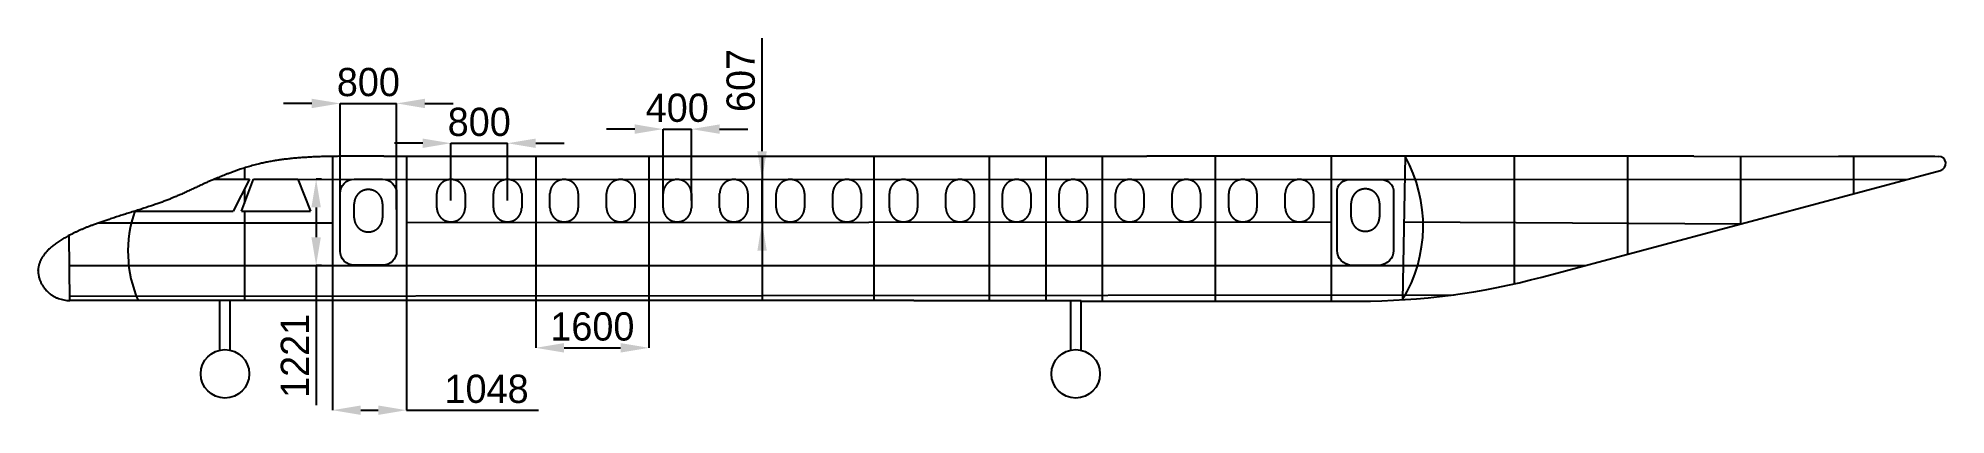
# Model space of a CAD drawing. Header units: millimetres. Extents: x 22081 to 49063, y -25273 to -19936.
import ezdxf

# ---------------------------------------------------------------- set-up
doc = ezdxf.new("R2010")
doc.units = ezdxf.units.MM
doc.header["$PDSIZE"] = -1
doc.linetypes.add('CENTER', pattern=[10.16, 6.35, -1.27, 1.27, -1.27])
doc.dimstyles.new('ISO-25', dxfattribs={"dimtxt": 400, "dimasz": 400, "dimexe": 1, "dimexo": 0.5, "dimgap": 100, "dimtad": 1, "dimdec": 0, "dimtxsty": 'Standard', "dimcen": 2.5, "dimadec": 0, "dimazin": 0, "dimtfac": 1, "dimtdec": 0, "dimtmove": 0, "dimatfit": 3, "dimfxl": 1, "dimarcsym": 0})

# ---------------------------------------------------------------- blocks, each defined once
blk = doc.blocks.new('*U44')
at = {"linetype": 'ByBlock', "ltscale": 50}
blk.add_lwpolyline([(0, 300), (0, 300, -0.414214), (200, 100), (200, -100, -0.414214), (0, -300), (0, -300, -0.414214), (-200, -100), (-200, 100, -0.414214)], format="xyb", close=True, dxfattribs=at)
blk = doc.blocks.new('*U45')
at = {"color": 0, "linetype": 'ByBlock', "lineweight": -2, "transparency": 16777216}
for p in [(0, 0), (800, 0), (1600, 0), (2400, 0), (3200, 0), (4000, 0), (4800, 0), (5600, 0), (6400, 0), (7200, 0), (8000, 0), (8800, 0), (9600, 0), (10400, 0), (11200, 0), (12000, 0)]:
    blk.add_blockref('*U44', p, dxfattribs=at)
blk = doc.blocks.new('*U48')
at = {"linetype": 'ByBlock', "ltscale": 50}
blk.add_lwpolyline([(0, 300), (0, 300, -0.414214), (200, 100), (200, -100, -0.414214), (0, -300), (0, -300, -0.414214), (-200, -100), (-200, 100, -0.414214)], format="xyb", close=True, dxfattribs=at)
blk = doc.blocks.new('*U49')
at = {"color": 0, "linetype": 'ByBlock', "lineweight": -2, "transparency": 16777216}
blk.add_blockref('*U48', (0, 0), dxfattribs=at)
blk = doc.blocks.new('*U52')
at = {"linetype": 'ByBlock', "ltscale": 50}
blk.add_lwpolyline([(0, 300), (0, 300, -0.414214), (200, 100), (200, -100, -0.414214), (0, -300), (0, -300, -0.414214), (-200, -100), (-200, 100, -0.414214)], format="xyb", close=True, dxfattribs=at)
blk = doc.blocks.new('*U53')
at = {"color": 0, "linetype": 'ByBlock', "lineweight": -2, "transparency": 16777216}
blk.add_blockref('*U52', (0, 0), dxfattribs=at)
blk = doc.blocks.new('*D63')
at = {"color": 0, "linetype": 'ByBlock', "lineweight": -2, "ltscale": 50, "transparency": 16777216}
for p, q in [((27520, -21425), (27120, -21425)), ((27920, -22238), (27920, -21424)), ((27920, -21425), (28720, -21425)), ((28720, -22238), (28720, -21424)), ((29120, -21425), (29520, -21425))]:
    blk.add_line(p, q, dxfattribs=at)
at = {"color": 0, "linetype": 'ByBlock', "ltscale": 50, "transparency": 16777216}
for points in [[(27520, -21359), (27520, -21492), (27920, -21425)], [(29120, -21359), (29120, -21492), (28720, -21425)]]:
    blk.add_solid(points, dxfattribs=at)
at = {"layer": 'Defpoints', "color": 0, "linetype": 'ByBlock', "ltscale": 50, "transparency": 16777216}
for p in [(28720, -21425), (27920, -22239), (28720, -22239)]:
    blk.add_point(p, dxfattribs=at)
at = {"color": 0, "linetype": 'ByBlock', "ltscale": 50, "transparency": 16777216, "insert": (28320, -21125), "char_height": 400, "attachment_point": 5}
blk.add_mtext('800', dxfattribs=at)
blk = doc.blocks.new('*D64')
at = {"color": 0, "linetype": 'ByBlock', "lineweight": -2, "ltscale": 50, "transparency": 16777216}
for p, q in [((29120, -23653), (29120, -24324)), ((30720, -23653), (30720, -24324)), ((29520, -24323), (30320, -24323))]:
    blk.add_line(p, q, dxfattribs=at)
at = {"color": 0, "linetype": 'ByBlock', "ltscale": 50, "transparency": 16777216}
for points in [[(29520, -24256), (29520, -24390), (29120, -24323)], [(30320, -24256), (30320, -24390), (30720, -24323)]]:
    blk.add_solid(points, dxfattribs=at)
at = {"layer": 'Defpoints', "color": 0, "linetype": 'ByBlock', "ltscale": 50, "transparency": 16777216}
for p in [(29120, -23653), (30720, -23653), (30720, -24323)]:
    blk.add_point(p, dxfattribs=at)
at = {"color": 0, "linetype": 'ByBlock', "ltscale": 50, "transparency": 16777216, "insert": (29920, -24023), "char_height": 400, "attachment_point": 5}
blk.add_mtext('1600', dxfattribs=at)
blk = doc.blocks.new('*D65')
at = {"color": 0, "linetype": 'ByBlock', "lineweight": -2, "ltscale": 50, "transparency": 16777216}
for p, q in [((32320, -21539), (32320, -19936)), ((32320, -21939), (32319, -21939)), ((32320, -22546), (32320, -21939)), ((32320, -22546), (32319, -22546)), ((32320, -22946), (32320, -23346))]:
    blk.add_line(p, q, dxfattribs=at)
at = {"color": 0, "linetype": 'ByBlock', "ltscale": 50, "transparency": 16777216}
for points in [[(32254, -21539), (32387, -21539), (32320, -21939)], [(32254, -22946), (32387, -22946), (32320, -22546)]]:
    blk.add_solid(points, dxfattribs=at)
at = {"layer": 'Defpoints', "color": 0, "linetype": 'ByBlock', "ltscale": 50, "transparency": 16777216}
for p in [(32320, -21939), (32320, -22546), (32321, -22546)]:
    blk.add_point(p, dxfattribs=at)
at = {"color": 0, "linetype": 'ByBlock', "ltscale": 50, "transparency": 16777216, "insert": (32020, -20536), "char_height": 400, "attachment_point": 5, "rotation": 90}
blk.add_mtext('607', dxfattribs=at)
blk = doc.blocks.new('*D66')
at = {"color": 0, "linetype": 'ByBlock', "lineweight": -2, "ltscale": 50, "transparency": 16777216}
for p, q in [((26244, -23653), (26244, -25207)), ((27291, -23653), (27291, -25207)), ((26644, -25206), (26891, -25206)), ((27291, -25206), (29158, -25206))]:
    blk.add_line(p, q, dxfattribs=at)
at = {"color": 0, "linetype": 'ByBlock', "ltscale": 50, "transparency": 16777216}
for points in [[(26644, -25140), (26644, -25273), (26244, -25206)], [(26891, -25140), (26891, -25273), (27291, -25206)]]:
    blk.add_solid(points, dxfattribs=at)
at = {"layer": 'Defpoints', "color": 0, "linetype": 'ByBlock', "ltscale": 50, "transparency": 16777216}
for p in [(26244, -23653), (27291, -23653), (27291, -25206)]:
    blk.add_point(p, dxfattribs=at)
at = {"color": 0, "linetype": 'ByBlock', "ltscale": 50, "transparency": 16777216, "insert": (28424, -24906), "char_height": 400, "attachment_point": 5}
blk.add_mtext('1048', dxfattribs=at)
blk = doc.blocks.new('*D67')
at = {"color": 0, "linetype": 'ByBlock', "lineweight": -2, "ltscale": 50, "transparency": 16777216}
for p, q in [((25952, -20861), (25552, -20861)), ((26352, -22363), (26352, -20860)), ((26352, -20861), (27152, -20861)), ((27152, -22364), (27152, -20860)), ((27552, -20861), (27952, -20861))]:
    blk.add_line(p, q, dxfattribs=at)
at = {"color": 0, "linetype": 'ByBlock', "ltscale": 50, "transparency": 16777216}
for points in [[(25952, -20795), (25952, -20928), (26352, -20861)], [(27552, -20795), (27552, -20928), (27152, -20861)]]:
    blk.add_solid(points, dxfattribs=at)
at = {"layer": 'Defpoints', "color": 0, "linetype": 'ByBlock', "ltscale": 50, "transparency": 16777216}
for p in [(27152, -20861), (26352, -22364), (27152, -22364)]:
    blk.add_point(p, dxfattribs=at)
at = {"color": 0, "linetype": 'ByBlock', "ltscale": 50, "transparency": 16777216, "insert": (26752, -20561), "char_height": 400, "attachment_point": 5}
blk.add_mtext('800', dxfattribs=at)
blk = doc.blocks.new('*D68')
at = {"color": 0, "linetype": 'ByBlock', "lineweight": -2, "ltscale": 50, "transparency": 16777216}
for p, q in [((26088, -21935), (26012, -21935)), ((26013, -22335), (26013, -22756)), ((26088, -23156), (26012, -23156)), ((26013, -23156), (26013, -25137))]:
    blk.add_line(p, q, dxfattribs=at)
at = {"color": 0, "linetype": 'ByBlock', "ltscale": 50, "transparency": 16777216}
for points in [[(25946, -22335), (26080, -22335), (26013, -21935)], [(25946, -22756), (26080, -22756), (26013, -23156)]]:
    blk.add_solid(points, dxfattribs=at)
at = {"layer": 'Defpoints', "color": 0, "linetype": 'ByBlock', "ltscale": 50, "transparency": 16777216}
for p in [(26088, -21935), (26013, -23156), (26088, -23156)]:
    blk.add_point(p, dxfattribs=at)
at = {"color": 0, "linetype": 'ByBlock', "ltscale": 50, "transparency": 16777216, "insert": (25713, -24437), "char_height": 400, "attachment_point": 5, "rotation": 90}
blk.add_mtext('1221', dxfattribs=at)
blk = doc.blocks.new('*D69')
at = {"color": 0, "linetype": 'ByBlock', "lineweight": -2, "ltscale": 50, "transparency": 16777216}
for p, q in [((30520, -21225), (30120, -21225)), ((30920, -22238), (30920, -21224)), ((30920, -21225), (31320, -21225)), ((31320, -22238), (31320, -21224)), ((31720, -21225), (32120, -21225))]:
    blk.add_line(p, q, dxfattribs=at)
at = {"color": 0, "linetype": 'ByBlock', "ltscale": 50, "transparency": 16777216}
for points in [[(30520, -21158), (30520, -21292), (30920, -21225)], [(31720, -21158), (31720, -21292), (31320, -21225)]]:
    blk.add_solid(points, dxfattribs=at)
at = {"layer": 'Defpoints', "color": 0, "linetype": 'ByBlock', "ltscale": 50, "transparency": 16777216}
for p in [(31320, -21225), (30920, -22239), (31320, -22239)]:
    blk.add_point(p, dxfattribs=at)
at = {"color": 0, "linetype": 'ByBlock', "ltscale": 50, "transparency": 16777216, "insert": (31120, -20925), "char_height": 400, "attachment_point": 5}
blk.add_mtext('400', dxfattribs=at)

msp = doc.modelspace()

# ---------------------------------------------------------------- linework, layer by layer
at = {"linetype": 'ByBlock', "ltscale": 50}
for p, q in [((24999.7, -21775.3), (24999.7, -21934.8)), ((26242.5, -21611.6), (26243.5, -23652.7)), ((27290.1, -21610.1), (27291.2, -23652.7)), ((29120.4, -21610.1), (29120.4, -23652.7)), ((30720.4, -21610.1), (30720.4, -23652.7)), ((32320.4, -21610.1), (32320.4, -23652.7)), ((33902.3, -21610.1), (33902.3, -23652.7)), ((34464.9, -21610.1), (37763.9, -21610.5)), ((35532.1, -21610.1), (35532.1, -23652.7)), ((36334, -21610.3), (36334, -23652.7)), ((37131, -21610.1), (37131, -23652.7)), ((38729.8, -21610.1), (38729.8, -23652.7)), ((40369.4, -21610.4), (40369.4, -23661.8)), ((41414, -21610.3), (41379.5, -23642.6)), ((42958.4, -21610.1), (42958.4, -23417.1)), ((44558.4, -21610.1), (44558.4, -22996.6)), ((46158.4, -21610.1), (46158.4, -22567.9)), ((47758.4, -21610.1), (47758.4, -22139.2)), ((24999.7, -22073.3), (24999.7, -22274.6)), ((25753.7, -21934.8), (48506.5, -21938.7)), ((24999.7, -22386.8), (24999.7, -23652.7)), ((22939.2, -22553), (26243, -22550.5)), ((27290.6, -22549.7), (40369.4, -22540)), ((41398.3, -22539.4), (46168.5, -22565.2)), ((22522.8, -23156.1), (43961, -23156.7)), ((22526.7, -23590.2), (42109.6, -23570.3))]:
    msp.add_line(p, q, dxfattribs=at)
for p, q in [((26968.9, -21610.1), (34464.9, -21610.1)), ((43347.9, -23321), (48989.2, -21809.4)), ((45500.9, -21610.1), (48963.4, -21612.8)), ((48909.2, -21612.5), (47546, -21612.5)), ((24571.6, -21934.8), (25071.1, -21934.8)), ((25071.1, -21934.8), (24838, -22386.8)), ((24957.3, -22386.8), (25128, -21934.8)), ((25128, -21934.8), (25753.7, -21934.8)), ((25753.7, -21934.8), (25933.9, -22386.8)), ((23448.5, -22386.8), (24838, -22386.8)), ((24957.3, -22386.8), (25933.9, -22386.8)), ((22527.3, -23652.7), (22518.5, -22731.8)), ((34464.9, -23652.7), (22527.3, -23652.7)), ((36831.6, -23661.8), (40759.6, -23661.8))]:
    msp.add_line(p, q)
at = {"color": 7, "linetype": 'Continuous', "lineweight": 25}
for p, q in [((45500.9, -21610.1), (37763.9, -21610.5)), ((24648.4, -23652.7), (24648.4, -24356.8)), ((24799.3, -24357), (24798.4, -23652.7)), ((36682.3, -23661.1), (36681.7, -24356.8)), ((36831.6, -24356.8), (36831.6, -23661.8))]:
    msp.add_line(p, q, dxfattribs=at)
at = {"ltscale": 50}
msp.add_line((34464.9, -23652.7), (36831.6, -23652.7), dxfattribs=at)
at = {"linetype": 'ByBlock', "ltscale": 50}
for points in [[(26551.9, -21934.8), (26951.9, -21934.8, -0.4142747), (27151.9, -22134.8), (27151.8, -22953.3, -0.4141524), (26951.8, -23153.3), (26551.8, -23153.3, -0.4142747), (26351.8, -22953.2), (26351.9, -22134.8, -0.4141524)], [(40652.8, -21937.4), (41052.8, -21937.4, -0.4577031), (41252.8, -22125.7), (41252.7, -22944.2, -0.3719393), (41052.7, -23156.6), (40652.7, -23156.6, -0.3720692), (40452.7, -22944.1), (40452.8, -22125.6, -0.4575847)]]:
    msp.add_lwpolyline(points, format="xyb", close=True, dxfattribs=at)
at = {"color": 7, "linetype": 'Continuous', "lineweight": 25}
for centre in [(24723.4, -24691.4), (36756.6, -24691.4)]:
    msp.add_circle(centre, 342.9, dxfattribs=at)
at = {"linetype": 'ByBlock', "ltscale": 50}
for centre, radius, start, end in [((39648.9, -22596.8), 2022.1, 328.85667, 29.19975), ((25085.1, -22959.2), 1733.9, 160.72148, 203.57435)]:
    msp.add_arc(centre, radius, start, end, dxfattribs=at)
for centre, radius, start, end in [((48963.3, -21712.8), 100, 285.00095, 89.95665), ((40759.6, -13661.8), 10000, 270, 285.00095), ((22527.3, -23202.7), 450, 248.92462, 270)]:
    msp.add_arc(centre, radius, start, end)
at = {"color": 7, "linetype": 'Continuous', "lineweight": 25}
msp.add_open_spline([(26968.9, -21610.1), (26773.7, -21610.1), (26703.9, -21610.1), (26652.5, -21610.1), (26597.8, -21610.1), (26543.1, -21610.1), (26488.5, -21610.1), (26434.2, -21610.1), (26382.1, -21610.2), (26332.5, -21610.5), (26285.6, -21611), (26239.9, -21611.6), (26195.2, -21612.4), (26151.7, -21613.4), (26109.2, -21614.6), (26067.8, -21615.9), (26027.4, -21617.4), (25988, -21619.1), (25949.5, -21620.9), (25912, -21622.9), (25873.3, -21625.1), (25833.5, -21627.7), (25792.7, -21630.6), (25753, -21633.7), (25714.2, -21637.1), (25676.3, -21640.7), (25639.3, -21644.4), (25603.2, -21648.4), (25568.2, -21652.6), (25534.3, -21656.9), (25501.5, -21661.4), (25469.7, -21666), (25438.7, -21670.9), (25406.7, -21676.1), (25373.6, -21681.9), (25339.6, -21688.3), (25306.5, -21694.8), (25274.3, -21701.6), (25242.8, -21708.6), (25208.3, -21716.6), (25170.7, -21725.9), (25130.4, -21736.6), (25091, -21747.6), (25052.5, -21758.9), (25014.7, -21770.5), (24977.6, -21782.4), (24936.3, -21796.1), (24890.8, -21811.8), (24841.3, -21829.3), (24792.4, -21847.2), (24747.6, -21864), (24707, -21879.7), (24670.6, -21894), (24635.4, -21908.2), (24601.2, -21922.3), (24570.4, -21935.3), (24542.6, -21947.1), (24517.8, -21957.9), (24493.6, -21968.5), (24469.6, -21979.2), (24445.5, -21990), (24420.8, -22001.2), (24395.3, -22012.9), (24369.1, -22025), (24342.2, -22037.5), (24314.6, -22050.4), (24286.1, -22063.7), (24256.8, -22077.5), (24227.8, -22091), (24199.1, -22104.4), (24170.7, -22117.5), (24141.3, -22130.9), (24113.2, -22143.7), (24086.3, -22155.6), (24060.7, -22166.9), (24034.3, -22178.3), (24008.4, -22189.3), (23983, -22200), (23958.2, -22210.1), (23932.5, -22220.5), (23905.9, -22231), (23878.2, -22241.7), (23850.1, -22252.3), (23821.5, -22262.8), (23792.4, -22273.3), (23762.2, -22284), (23731, -22294.8), (23698.8, -22305.8), (23665.5, -22316.9), (23631.3, -22328.2), (23596.1, -22339.7), (23560, -22351.3), (23523.2, -22363.1), (23485.9, -22374.9), (23448.1, -22386.9), (23409.9, -22398.9), (23360.4, -22414.5), (23299.6, -22433.7), (23227.7, -22456.5), (23155.7, -22479.7), (23089.1, -22501.6), (23028.1, -22522.1), (22972.8, -22541.1), (22918.3, -22560.4), (22868.2, -22578.7), (22822.7, -22595.9), (22781.5, -22612), (22741.3, -22628.3), (22702, -22644.8), (22664, -22661.4), (22627.2, -22678.1), (22591.5, -22694.9), (22556.9, -22711.9), (22523.8, -22728.9), (22492, -22745.9), (22461.4, -22763), (22431.6, -22780.5), (22402.3, -22798.4), (22373.7, -22816.9), (22346.4, -22835.6), (22320.4, -22854.4), (22295.7, -22873.4), (22271.9, -22892.8), (22249, -22912.8), (22228.7, -22931.9), (22210.7, -22950.1), (22194.9, -22967.2), (22179.9, -22984.6), (22166.8, -23001.1), (22155.2, -23016.9), (22144.9, -23032), (22134.9, -23047.9), (22125.8, -23063.9), (22117.5, -23080.2), (22109.9, -23096.5), (22103.1, -23113.5), (22097, -23131.2), (22092.3, -23147.6), (22088.8, -23162.3), (22086.4, -23174.6), (22084.6, -23186.3), (22083.4, -23195.7), (22082.7, -23202.9), (22082.3, -23208.2), (22082, -23213.3), (22081.7, -23218.8), (22081.5, -23225.1), (22081.4, -23232.2), (22081.5, -23239.4), (22081.7, -23246), (22082, -23251.8), (22082.4, -23258.7), (22083.1, -23267.3), (22084.3, -23277.5), (22085.8, -23288.3), (22087.8, -23299.6), (22090.2, -23311.7), (22093.8, -23326.8), (22098.8, -23344.3), (22105.5, -23363.9), (22113.1, -23383), (22121.5, -23401.5), (22130.7, -23419.4), (22140.7, -23436.8), (22151.4, -23453.5), (22162.6, -23469.5), (22174.3, -23484.6), (22186, -23498.5), (22197.5, -23511.1), (22208.2, -23521.9), (22218, -23531.2), (22226.8, -23539.2), (22235.1, -23546.3), (22242.8, -23552.6), (22250, -23558.2), (22256.9, -23563.3), (22265.9, -23569.9), (22277.6, -23577.8), (22292.4, -23587.1), (22308.1, -23596.1), (22324.7, -23604.8), (22342.3, -23613.1), (22356, -23618.9), (22363.9, -23621.9), (22365.4, -23622.6)], degree=3, knots=[0.4675361, 0.4675361, 0.4675361, 0.4675361, 0.49596366, 0.49946918, 0.50296947, 0.50646452, 0.50995434, 0.51343893, 0.5168787, 0.51995164, 0.52294963, 0.52587443, 0.52872779, 0.53151146, 0.53422717, 0.53687665, 0.53946161, 0.54198375, 0.54444476, 0.54684633, 0.54919012, 0.55188052, 0.55449567, 0.55703824, 0.5595109, 0.5619594, 0.5643409, 0.56665815, 0.56891385, 0.5711107, 0.5732136, 0.57526478, 0.57726674, 0.57922191, 0.58149184, 0.58370293, 0.58585917, 0.58796448, 0.59002272, 0.5920377, 0.59477059, 0.59743707, 0.60004667, 0.60260868, 0.60513212, 0.60762576, 0.61009812, 0.61347798, 0.61684451, 0.6201789, 0.62345694, 0.62602291, 0.62852585, 0.63095639, 0.63331651, 0.63561158, 0.63737267, 0.63909935, 0.6407941, 0.64245932, 0.64412722, 0.64586673, 0.64765789, 0.64950107, 0.65139732, 0.65334844, 0.65535704, 0.65742661, 0.65956168, 0.66149913, 0.66349619, 0.66555821, 0.6676914, 0.66942199, 0.67120473, 0.67304387, 0.67494408, 0.67660805, 0.67832303, 0.68009263, 0.68192073, 0.68381147, 0.68576928, 0.68768088, 0.68965974, 0.69170607, 0.69381902, 0.69599754, 0.69824036, 0.70054601, 0.70291281, 0.70533884, 0.70782196, 0.71031403, 0.7128541, 0.71542076, 0.71800666, 0.72280562, 0.7276371, 0.73247948, 0.73731082, 0.74108466, 0.74482711, 0.74852725, 0.75217415, 0.75504598, 0.75787117, 0.76064544, 0.76336762, 0.76603703, 0.7686068, 0.77112451, 0.77358967, 0.77600185, 0.77827715, 0.78050576, 0.78271549, 0.78491055, 0.78708802, 0.78924511, 0.79125792, 0.79324826, 0.79521435, 0.79715469, 0.79906813, 0.80057055, 0.8020554, 0.80352283, 0.80497329, 0.80611488, 0.80728309, 0.80847721, 0.80969649, 0.81082655, 0.81197743, 0.8131499, 0.81434528, 0.81556558, 0.81641997, 0.81722564, 0.81798093, 0.8186869, 0.81903727, 0.81937438, 0.81969828, 0.82003027, 0.82042922, 0.82089907, 0.82139363, 0.82181221, 0.82216114, 0.82251684, 0.82313285, 0.82381935, 0.82449266, 0.82522372, 0.82601337, 0.82686251, 0.82819261, 0.82951334, 0.83082421, 0.83212476, 0.83341455, 0.83469321, 0.83596036, 0.83721574, 0.83844733, 0.83961182, 0.84070385, 0.84172192, 0.84253457, 0.84329088, 0.84398998, 0.844631, 0.84521311, 0.84574162, 0.84626748, 0.84734664, 0.84846359, 0.84961989, 0.8508173, 0.85205783, 0.85334375, 0.85367064, 0.85367064, 0.85367064, 0.85367064], dxfattribs=at)
msp.add_point((22081.5, -23224.9))

# ---------------------------------------------------------------- block references
at = {"linetype": 'CENTER'}
for name, p in [('*U49', (26751.9, -22381.1)), ('*U45', (27920.4, -22238.8)), ('*U53', (40852.8, -22372))]:
    msp.add_blockref(name, p, dxfattribs=at)

# ---------------------------------------------------------------- dimensions: what is measured, and where the dimension line sits
at = {"linetype": 'ByBlock', "ltscale": 50}
for base, p1, p2, picture, middle in [((32320.4, -22546), (32320.4, -21938.8), (32320.9, -22546), '*D65', (32320.4, -20535.9)), ((26013, -23156.2), (26088.1, -21934.9), (26088.1, -23156.2), '*D68', (26013, -24437.1))]:
    dim = msp.add_linear_dim(base=base, p1=p1, p2=p2, angle=90, dimstyle='ISO-25', dxfattribs=at)
    dim.commit()
    dim.dimension.update_dxf_attribs({"geometry": picture, "text_midpoint": middle, "dimtype": 160})
for base, p1, p2, picture, middle in [((27151.9, -20861.5), (26351.9, -22363.9), (27151.9, -22364.1), '*D67', (26751.9, -20861.5)), ((31320.4, -21224.9), (30920.4, -22238.8), (31320.4, -22238.8), '*D69', (31120.4, -21224.9)), ((28720.4, -21425.4), (27920.4, -22238.8), (28720.4, -22238.8), '*D63', (28320.4, -21425.4))]:
    dim = msp.add_linear_dim(base=base, p1=p1, p2=p2, dimstyle='ISO-25', dxfattribs=at)
    dim.commit()
    dim.dimension.update_dxf_attribs({"geometry": picture, "text_midpoint": middle, "dimtype": 160})
for base, p1, p2, picture, middle in [((27291.2, -25206.4), (26243.5, -23652.7), (27291.2, -23652.7), '*D66', (28424.5, -24906.4)), ((30720.4, -24323.1), (29120.4, -23652.7), (30720.4, -23652.7), '*D64', (29920.4, -24023.1))]:
    dim = msp.add_linear_dim(base=base, p1=p1, p2=p2, dimstyle='ISO-25', dxfattribs=at)
    dim.commit()
    dim.dimension.update_dxf_attribs({"geometry": picture, "text_midpoint": middle})

doc.saveas('drawing.dxf')
